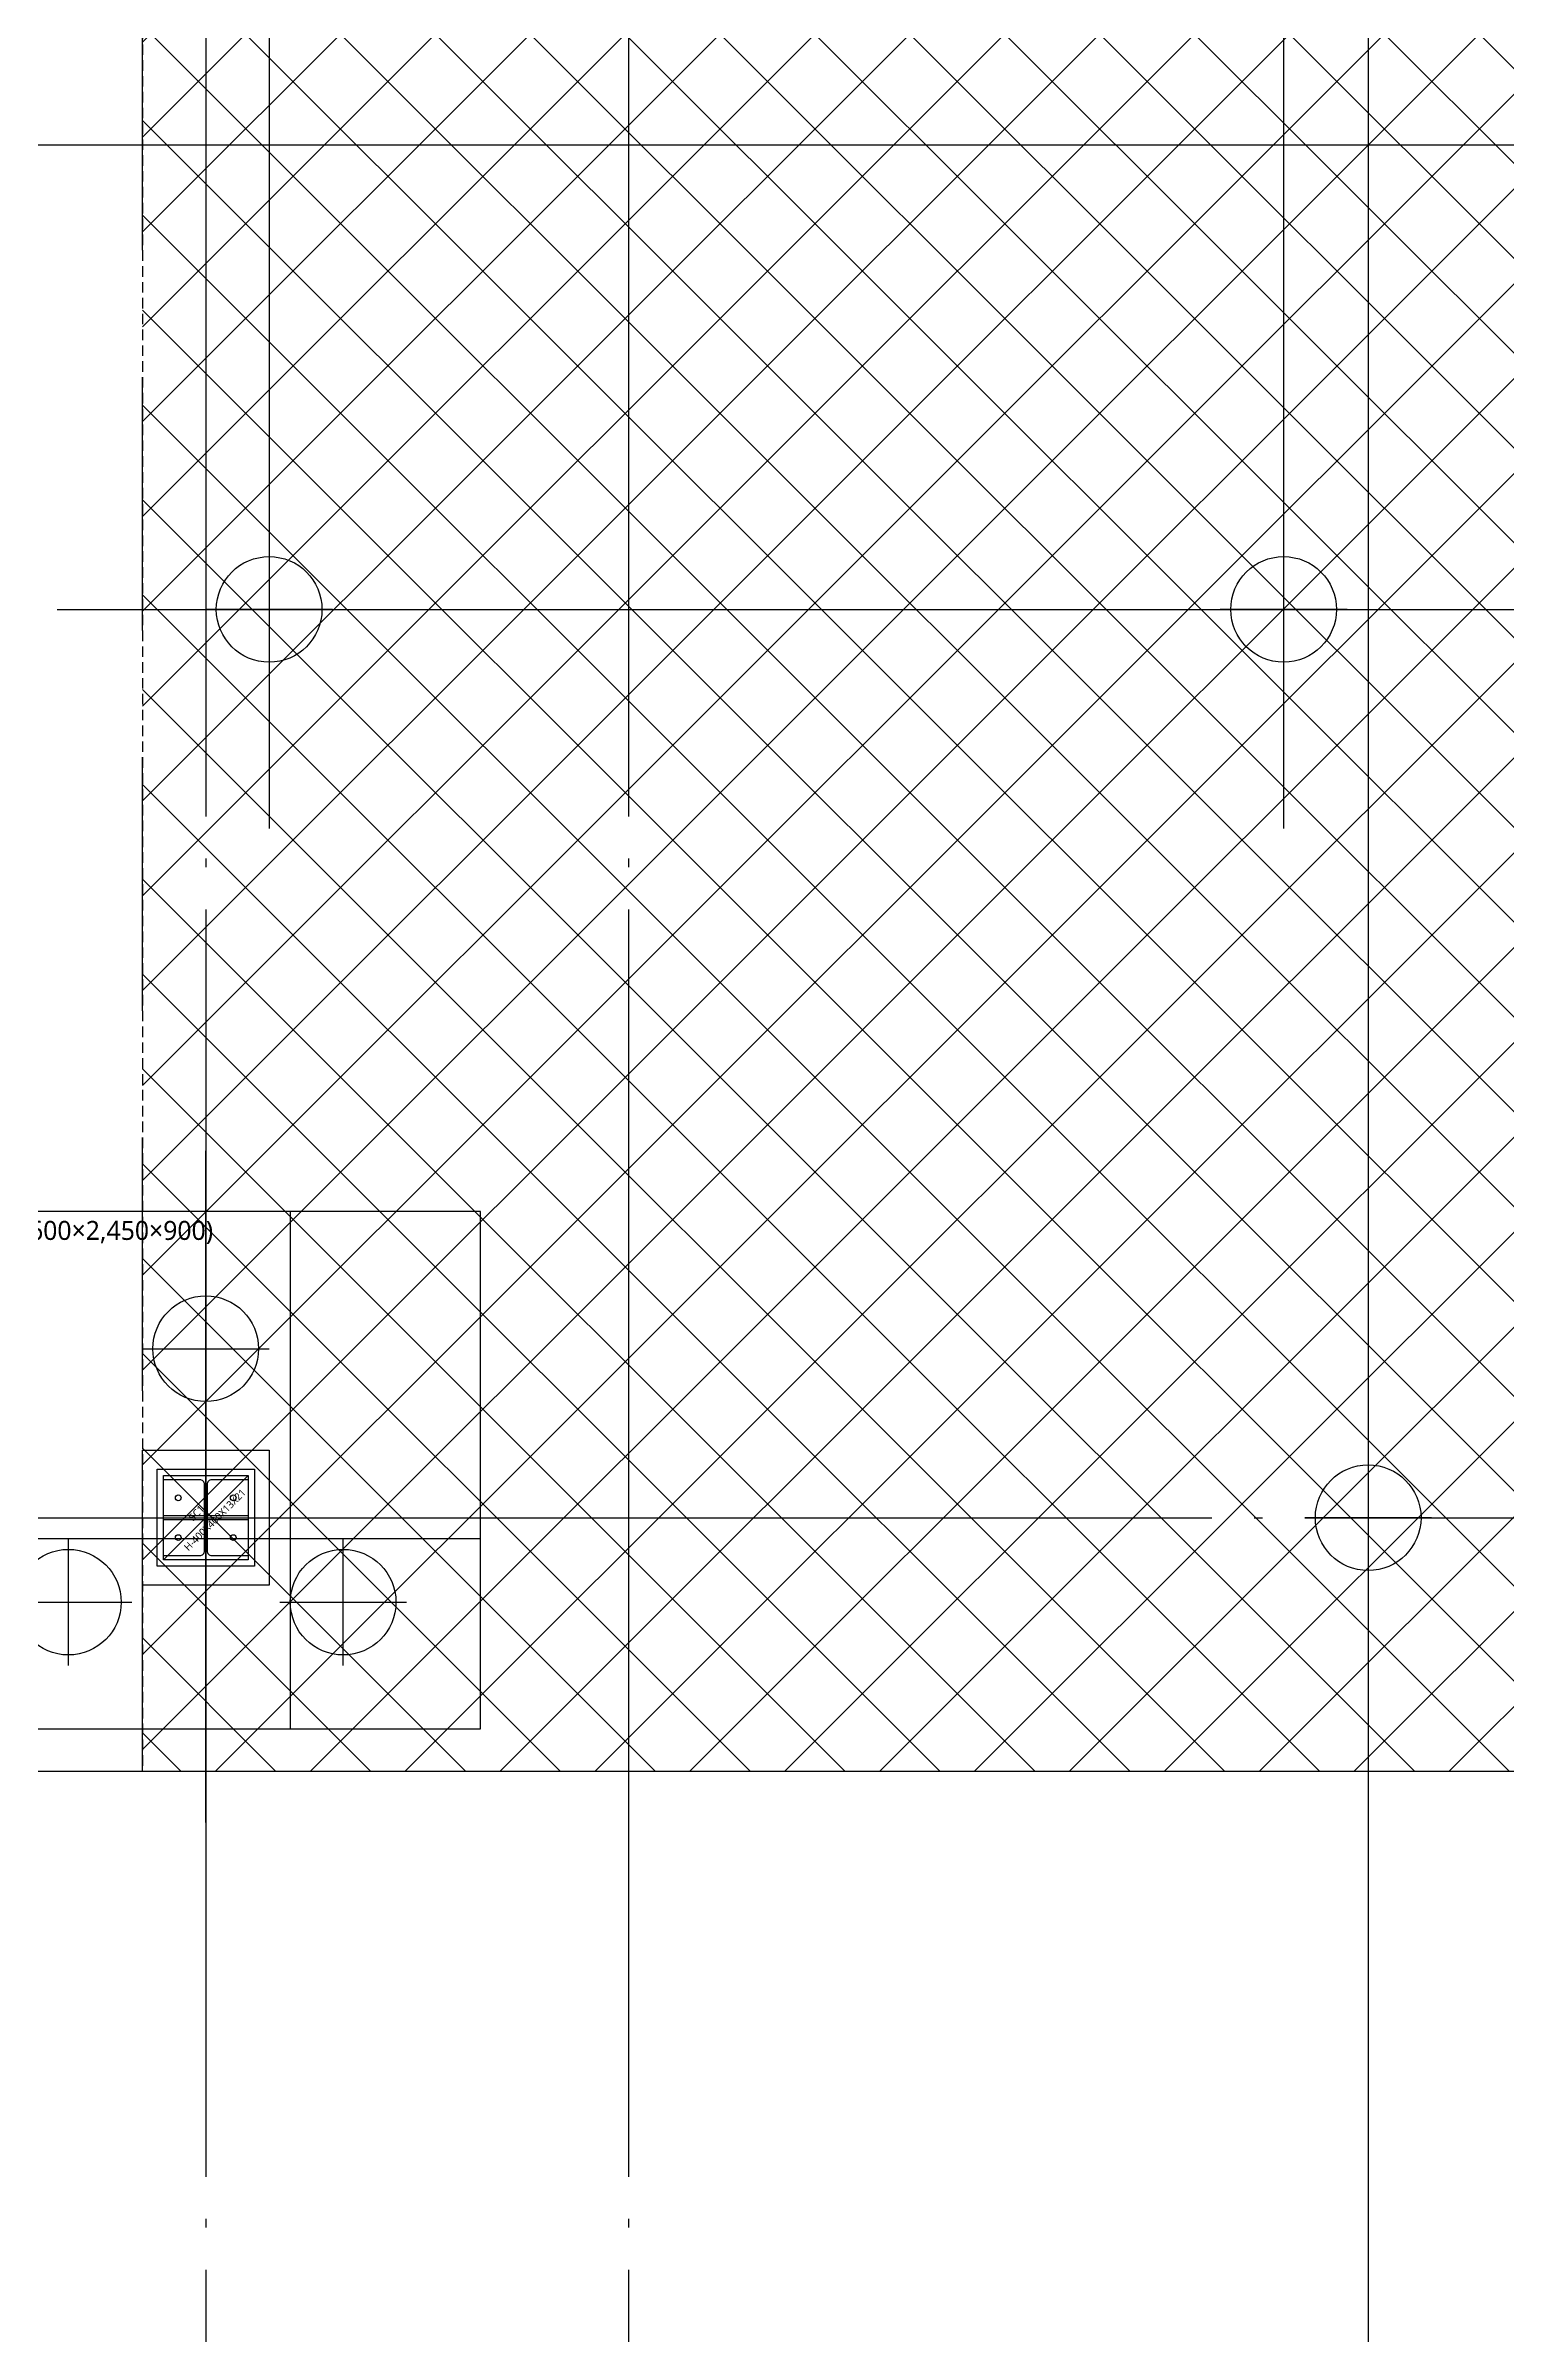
# Model space of a CAD drawing. Header units: millimetres. Extents: x -734060 to 504600, y -7739 to 118800.
# Drawn here: x -245657 to -238747, y 69034 to 79868 of the extents above; entities that cross this region are included whole.
import ezdxf
from ezdxf.enums import TextEntityAlignment as Align
from ezdxf.lldxf.tags import DXFTag

# ---------------------------------------------------------------- set-up
doc = ezdxf.new("R2010")
doc.units = ezdxf.units.MM
doc.header["$LTSCALE"] = 200
for name, pattern in [('CEN-GAUN', [32.2, 30, -1, 0.2, -1]), ('CONTINOUS', [0]), ('H3', [3, 2, -1]), ('HIDDEN', [0.375, 0.25, -0.125])]:
    doc.linetypes.add(name, pattern=pattern)
doc.layers.get('DEFPOINTS').update_dxf_attribs({"color": 137})
for name, color, linetype in [('0-PIPE', 7, 'Continuous'), ('0-기초', 4, 'H3'), ('09GIRDER', 2, 'Continuous'), ('CEN', 1, 'CEN-GAUN'), ('HAT-INS', 250, 'Continuous'), ('S-COL', 2, 'Continuous'), ('STEEL BASE', 13, 'Continuous'), ('Z-하부구조체', 6, 'HIDDEN')]:
    doc.layers.add(name, color=color, linetype=linetype)
doc.styles.add('스타일1', font='malgun.ttf')
tags = doc.linetypes.add('DH-HID2', pattern=[1.2, 0.8, -0.4]).pattern_tags.tags
tags[6:7] = [DXFTag(74, 4), DXFTag(75, 0), DXFTag(340, '0'), DXFTag(46, 1.0), DXFTag(50, 0.0), DXFTag(44, 0.0), DXFTag(45, 0.0)]
tags[4:5] = [DXFTag(74, 4), DXFTag(75, 0), DXFTag(340, '0'), DXFTag(46, 1.0), DXFTag(50, 0.0), DXFTag(44, 0.0), DXFTag(45, 0.0)]

# ---------------------------------------------------------------- blocks, each defined once
blk = doc.blocks.new('X-CEN11')
at = {"layer": 'CEN', "color": 14, "linetype": 'CONTINOUS'}
for p, q in [((50300, 4216), (50300, -9737)), ((55100, 4216), (55100, -9737)), ((55500, 4216), (55500, -48378)), ((-9200, -6500), (76000, -6500)), ((49297, -8700), (69841, -8700)), ((-9200, -14200), (76000, -14200))]:
    blk.add_line(p, q, dxfattribs=at)
blk = doc.blocks.new('X-CEN')
at = {"layer": 'CEN'}
for p, q in [((50000, 9200), (50000, -53000)), ((52000, 9200), (52000, -53000)), ((-9200, -13000), (76000, -13000))]:
    blk.add_line(p, q, dxfattribs=at)
blk = doc.blocks.new('파일')
at = {"layer": '0-PIPE', "color": 7, "linetype": 'Continuous'}
for p, q in [((0, -300), (0, 300)), ((-300, 0), (300, 0))]:
    blk.add_line(p, q, dxfattribs=at)
at = {"layer": '0-PIPE', "color": 3, "linetype": 'Continuous'}
blk.add_circle((0, 0), 250, dxfattribs=at)
blk = doc.blocks.new('SS-PF3')
at = {"layer": '0-기초', "color": 1, "linetype": 'CONTINOUS'}
for p, q in [((0, -1443), (0, 1737)), ((-1700, 0), (1821, 0))]:
    blk.add_line(p, q, dxfattribs=at)
at = {"layer": '0-기초', "linetype": 'DH-HID2', "ltscale": 2}
for p, q in [((1300, 1450), (-1300, 1450)), ((-1300, -1000), (-1300, 1450)), ((1300, -1000), (1300, 1450)), ((-1300, -1000), (1300, -1000))]:
    blk.add_line(p, q, dxfattribs=at)
at = {"layer": 'DEFPOINTS'}
for points in [[(1300, -1000), (1300, 1450), (400, 1450), (400, -1000)], [(-300, 320), (300, 320), (300, -320), (-300, -320)], [(-1300, -1000), (1300, -1000), (1300, -100), (-1300, -100)]]:
    blk.add_lwpolyline(points, close=True, dxfattribs=at)
at = {"layer": '0-기초'}
for p in [(0, 800), (-650, -400), (650, -400)]:
    blk.add_blockref('파일', p, dxfattribs=at)
at = {"layer": 'DEFPOINTS', "style": '스타일1'}
blk.add_text('PF3 (2,600×2,450×900)', height=90, dxfattribs=at).set_placement((-582, 1360), align=Align.MIDDLE_CENTER)
blk = doc.blocks.new('X-1F-FD')
at = {"layer": '0-기초', "ltscale": 3}
for p, q in [((49700, -14200), (49700, -150)), ((34700, -14200), (70850, -14200))]:
    blk.add_line(p, q, dxfattribs=at)
at = {"layer": '0-기초', "rotation": 180}
for p in [(50300, -8700), (55100, -8700), (55500, -13000)]:
    blk.add_blockref('파일', p, dxfattribs=at)
at = {"layer": 'S-COL'}
blk.add_blockref('SS-PF3', (50000, -13000), dxfattribs=at)
blk = doc.blocks.new('S-SC1')
at = {"layer": '09GIRDER'}
blk.add_lwpolyline([(-200, -200), (-200, -179), (-28, -179, 0.414214), (-6, -157), (-6, 157, 0.414214), (-28, 179), (-200, 179), (-200, 200), (200, 200), (200, 179), (28, 179, 0.414214), (6, 157), (6, -157, 0.414214), (28, -179), (200, -179), (200, -200)], format="xyb", close=True, dxfattribs=at)
at = {"layer": 'DEFPOINTS'}
blk.add_line((-200, -200), (200, 200), dxfattribs=at)
blk.add_lwpolyline([(-200, 200), (200, 200), (200, -200), (-200, -200)], close=True, dxfattribs=at)
at = {"layer": 'STEEL BASE'}
for points in [[(-230, 230), (230, 230), (230, -230), (-230, -230)], [(-200, 10), (-6, 10), (-6, -10), (-200, -10)], [(6, 10), (200, 10), (200, -10), (6, -10)]]:
    blk.add_lwpolyline(points, close=True, dxfattribs=at)
for centre in [(-130, 94), (130, 94), (-130, -94), (130, -94)]:
    blk.add_circle(centre, 13.5, dxfattribs=at)
at = {"layer": 'DEFPOINTS', "style": '스타일1'}
for s, p in [('H-400X400X13X21', (43, -10)), ('SC1', (-44, 22))]:
    blk.add_text(s, height=35, rotation=45, dxfattribs=at).set_placement(p, align=Align.MIDDLE_CENTER)
blk = doc.blocks.new('x-stu-1Fcol')
blk.add_blockref('S-SC1', (50000, -13000))

msp = doc.modelspace()

# ---------------------------------------------------------------- hatches: boundary and pattern name
at = {"layer": '0-기초', "linetype": 'CONTINOUS', "ltscale": 3}
h = msp.add_hatch(dxfattribs=at)
h.set_pattern_fill('ANSI37', color=252, scale=100)
h.paths.add_polyline_path([(-245200, 71700), (-224000, 71700), (-224000, 85800), (-245200, 85800)])

# ---------------------------------------------------------------- linework, layer by layer
at = {"layer": 'Z-하부구조체'}
msp.add_lwpolyline([(-245200, 71700), (-224000, 71700), (-224000, 85800), (-245200, 85800)], close=True, dxfattribs=at)

# ---------------------------------------------------------------- block references
for name in ['x-stu-1Fcol', 'X-1F-FD']:
    msp.add_blockref(name, (-294900, 85900))
at = {"layer": '0-기초', "color": 252, "linetype": 'CONTINOUS', "ltscale": 3}
msp.add_blockref('X-CEN11', (-294900, 85900), dxfattribs=at)
at = {"layer": 'HAT-INS'}
msp.add_blockref('X-CEN', (-294900, 85900), dxfattribs=at)

doc.saveas('drawing.dxf')
